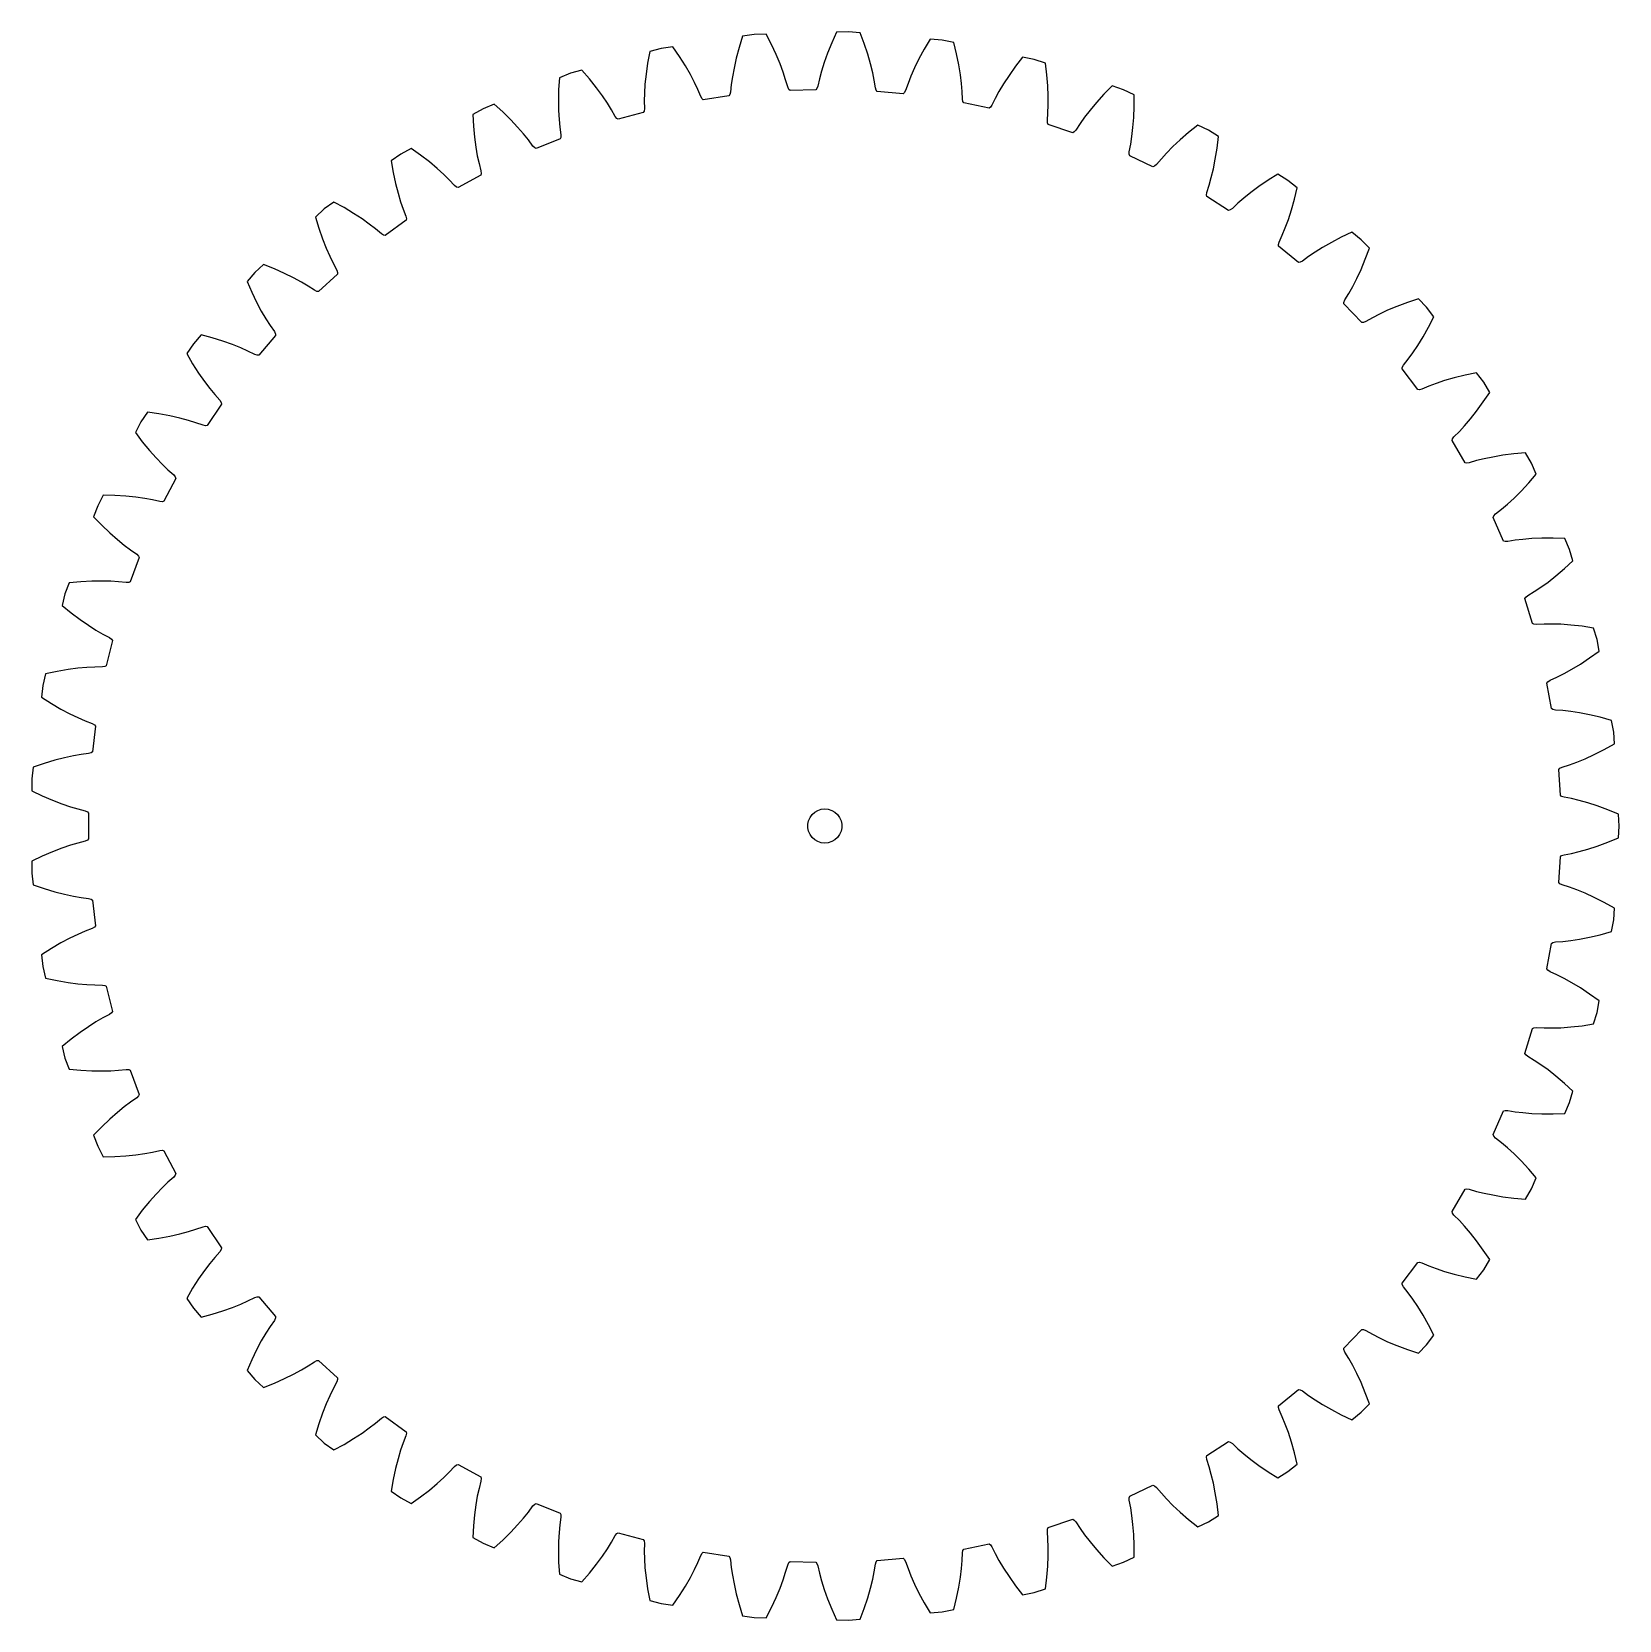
# Model space of a CAD drawing. Header units: metres. Extents: x -70 to 70, y -70 to 70.
import ezdxf

# ---------------------------------------------------------------- set-up
doc = ezdxf.new("R2010")
doc.units = ezdxf.units.M

msp = doc.modelspace()

# ---------------------------------------------------------------- linework, layer by layer
for p, q in [((2.08, 70), (1.03, 69.97)), ((3.12, 69.9), (2.08, 70)), ((-13.39, 68.68), (-14.42, 68.53)), ((-12.81, 67.83), (-13.39, 68.68)), ((-7.55, 68.62), (-7.81, 67.67)), ((-7.25, 69.6), (-7.55, 68.62)), ((-6.22, 69.75), (-7.25, 69.6)), ((-5.17, 69.78), (-6.22, 69.75)), ((-4.7, 68.87), (-5.17, 69.78)), ((-4.28, 67.98), (-4.7, 68.87)), ((0.61, 69.03), (0.25, 68.11)), ((1.03, 69.97), (0.61, 69.03)), ((3.48, 68.95), (3.12, 69.9)), ((3.79, 68.01), (3.48, 68.95)), ((9.3, 69.35), (8.77, 68.47)), ((10.34, 69.26), (9.3, 69.35)), ((11.36, 69.05), (10.34, 69.26)), ((11.61, 68.05), (11.36, 69.05)), ((-15.62, 67.24), (-15.76, 66.27)), ((-15.43, 68.25), (-15.62, 67.24)), ((-14.42, 68.53), (-15.43, 68.25)), ((-12.29, 67), (-12.81, 67.83)), ((-7.81, 67.67), (-8, 66.8)), ((-3.94, 67.16), (-4.28, 67.98)), ((-0.05, 67.28), (-0.28, 66.53)), ((0.25, 68.11), (-0.05, 67.28)), ((4.03, 67.16), (3.79, 68.01)), ((8.3, 67.61), (7.91, 66.81)), ((8.77, 68.47), (8.3, 67.61)), ((11.8, 67.08), (11.61, 68.05)), ((17.44, 67.77), (16.81, 66.96)), ((18.46, 67.55), (17.44, 67.77)), ((19.45, 67.22), (18.46, 67.55)), ((19.57, 66.2), (19.45, 67.22)), ((-23.4, 65.95), (-23.46, 64.92)), ((-22.43, 66.34), (-23.4, 65.95)), ((-21.42, 66.62), (-22.43, 66.34)), ((-20.75, 65.84), (-21.42, 66.62)), ((-20.13, 65.07), (-20.75, 65.84)), ((-15.76, 66.27), (-15.85, 65.38)), ((-11.85, 66.22), (-12.29, 67)), ((-11.49, 65.53), (-11.85, 66.22)), ((-8.15, 66.03), (-8.24, 65.34)), ((-8, 66.8), (-8.15, 66.03)), ((-3.66, 66.43), (-3.94, 67.16)), ((-3.45, 65.77), (-3.66, 66.43)), ((-0.46, 65.86), (-0.6, 65.2)), ((-0.28, 66.53), (-0.46, 65.86)), ((4.22, 66.39), (4.03, 67.16)), ((4.36, 65.72), (4.22, 66.39)), ((7.59, 66.09), (7.34, 65.45)), ((7.91, 66.81), (7.59, 66.09)), ((11.95, 66.21), (11.8, 67.08)), ((12.04, 65.43), (11.95, 66.21)), ((16.24, 66.15), (15.76, 65.41)), ((16.81, 66.96), (16.24, 66.15)), ((19.66, 65.22), (19.57, 66.2)), ((-23.46, 64.92), (-23.48, 63.94)), ((-19.6, 64.36), (-20.13, 65.07)), ((-15.9, 64.6), (-15.91, 63.91)), ((-15.85, 65.38), (-15.9, 64.6)), ((-11.2, 64.9), (-11.49, 65.53)), ((-10.94, 64.28), (-11.2, 64.9)), ((-8.37, 64.46), (-8.45, 64.34)), ((-8.31, 64.68), (-8.37, 64.46)), ((-8.24, 65.34), (-8.31, 64.68)), ((-3.26, 65.13), (-3.45, 65.77)), ((-3.16, 64.92), (-3.26, 65.13)), ((-3.06, 64.82), (-3.16, 64.92)), ((-0.78, 64.89), (-3.06, 64.82)), ((-0.69, 64.99), (-0.78, 64.89)), ((-0.6, 65.2), (-0.69, 64.99)), ((4.47, 65.05), (4.36, 65.72)), ((4.54, 64.84), (4.47, 65.05)), ((4.63, 64.73), (4.54, 64.84)), ((6.9, 64.53), (4.63, 64.73)), ((7, 64.62), (6.9, 64.53)), ((7.11, 64.82), (7, 64.62)), ((7.34, 65.45), (7.11, 64.82)), ((12.1, 64.74), (12.04, 65.43)), ((12.13, 64.07), (12.1, 64.74)), ((15.35, 64.73), (15.03, 64.13)), ((15.76, 65.41), (15.35, 64.73)), ((19.69, 64.33), (19.66, 65.22)), ((24.61, 64.5), (23.95, 63.76)), ((25.33, 65.23), (24.61, 64.5)), ((26.32, 64.89), (25.33, 65.23)), ((27.26, 64.44), (26.32, 64.89)), ((27.27, 63.42), (27.26, 64.44)), ((-30.12, 63.22), (-31.03, 62.72)), ((-29.15, 63.61), (-30.12, 63.22)), ((-28.39, 62.93), (-29.15, 63.61)), ((-23.48, 63.94), (-23.47, 63.05)), ((-23.47, 63.05), (-23.43, 62.26)), ((-19.16, 63.71), (-19.6, 64.36)), ((-18.8, 63.12), (-19.16, 63.71)), ((-18.47, 62.54), (-18.8, 63.12)), ((-15.93, 63.01), (-16, 62.89)), ((-15.9, 63.24), (-15.93, 63.01)), ((-15.91, 63.91), (-15.9, 63.24)), ((-10.82, 64.09), (-10.94, 64.28)), ((-10.71, 64.01), (-10.82, 64.09)), ((-8.45, 64.34), (-10.71, 64.01)), ((12.17, 63.85), (12.13, 64.07)), ((12.25, 63.73), (12.17, 63.85)), ((14.48, 63.26), (12.25, 63.73)), ((14.6, 63.34), (14.48, 63.26)), ((14.73, 63.52), (14.6, 63.34)), ((15.03, 64.13), (14.73, 63.52)), ((19.67, 62.86), (19.7, 63.54)), ((19.7, 63.54), (19.69, 64.33)), ((23.38, 63.08), (22.9, 62.46)), ((23.95, 63.76), (23.38, 63.08)), ((27.23, 62.43), (27.27, 63.42)), ((-31.03, 62.72), (-30.98, 61.69)), ((-30.98, 61.69), (-30.88, 60.71)), ((-27.69, 62.23), (-28.39, 62.93)), ((-27.08, 61.59), (-27.69, 62.23)), ((-23.43, 62.26), (-23.36, 61.58)), ((-18.32, 62.36), (-18.47, 62.54)), ((-18.2, 62.29), (-18.32, 62.36)), ((-16, 62.89), (-18.2, 62.29)), ((19.62, 62.19), (19.67, 62.86)), ((19.64, 61.96), (19.62, 62.19)), ((19.7, 61.83), (19.64, 61.96)), ((21.86, 61.1), (19.7, 61.83)), ((22.51, 61.9), (22.14, 61.33)), ((22.9, 62.46), (22.51, 61.9)), ((27.16, 61.55), (27.23, 62.43)), ((32.87, 61.78), (32.07, 61.13)), ((33.81, 61.33), (32.87, 61.78)), ((-30.88, 60.71), (-30.76, 59.83)), ((-26.56, 60.99), (-27.08, 61.59)), ((-26.13, 60.46), (-26.56, 60.99)), ((-25.73, 59.91), (-26.13, 60.46)), ((-23.33, 60.56), (-25.44, 59.7)), ((-23.36, 61.58), (-23.27, 60.91)), ((-23.28, 60.69), (-23.33, 60.56)), ((-23.27, 60.91), (-23.28, 60.69)), ((21.99, 61.17), (21.86, 61.1)), ((22.14, 61.33), (21.99, 61.17)), ((26.97, 60.09), (27.07, 60.77)), ((27.07, 60.77), (27.16, 61.55)), ((31.32, 60.48), (30.68, 59.88)), ((32.07, 61.13), (31.32, 60.48)), ((34.69, 60.77), (33.81, 61.33)), ((34.58, 59.75), (34.69, 60.77)), ((-37.38, 59.22), (-38.23, 58.61)), ((-36.47, 59.72), (-37.38, 59.22)), ((-35.63, 59.13), (-36.47, 59.72)), ((-34.85, 58.52), (-35.63, 59.13)), ((-30.76, 59.83), (-30.63, 59.06)), ((-30.63, 59.06), (-30.48, 58.39)), ((-25.57, 59.76), (-25.73, 59.91)), ((-25.44, 59.7), (-25.57, 59.76)), ((26.83, 59.2), (26.84, 59.43)), ((26.88, 59.07), (26.83, 59.2)), ((26.84, 59.43), (26.97, 60.09)), ((28.93, 58.09), (26.88, 59.07)), ((29.67, 58.8), (29.24, 58.29)), ((30.13, 59.31), (29.67, 58.8)), ((30.68, 59.88), (30.13, 59.31)), ((34.42, 58.78), (34.58, 59.75)), ((-38.23, 58.61), (-38.05, 57.6)), ((-38.05, 57.6), (-37.85, 56.63)), ((-34.17, 57.95), (-34.85, 58.52)), ((-33.59, 57.42), (-34.17, 57.95)), ((-33.1, 56.94), (-33.59, 57.42)), ((-30.48, 58.39), (-30.31, 57.73)), ((-30.29, 57.51), (-30.33, 57.37)), ((-30.31, 57.73), (-30.29, 57.51)), ((29.07, 58.14), (28.93, 58.09)), ((29.24, 58.29), (29.07, 58.14)), ((34.07, 57.14), (34.25, 57.91)), ((34.25, 57.91), (34.42, 58.78)), ((39.94, 57.46), (39.07, 56.91)), ((40.82, 56.9), (39.94, 57.46)), ((-37.85, 56.63), (-37.62, 55.77)), ((-32.64, 56.45), (-33.1, 56.94)), ((-32.46, 56.31), (-32.64, 56.45)), ((-32.32, 56.27), (-32.46, 56.31)), ((-30.33, 57.37), (-32.32, 56.27)), ((33.68, 55.84), (33.89, 56.48)), ((33.89, 56.48), (34.07, 57.14)), ((38.26, 56.36), (37.55, 55.83)), ((39.07, 56.91), (38.26, 56.36)), ((41.64, 56.24), (40.82, 56.9)), ((41.4, 55.24), (41.64, 56.24)), ((-43.27, 54.99), (-44.12, 54.38)), ((-42.38, 54.5), (-43.27, 54.99)), ((-37.62, 55.77), (-37.4, 55.02)), ((-37.4, 55.02), (-37.17, 54.37)), ((33.64, 55.61), (33.68, 55.84)), ((33.67, 55.47), (33.64, 55.61)), ((35.6, 54.26), (33.67, 55.47)), ((36.41, 54.88), (35.93, 54.42)), ((36.93, 55.33), (36.41, 54.88)), ((37.55, 55.83), (36.93, 55.33)), ((41.13, 54.29), (41.4, 55.24)), ((-44.12, 54.38), (-44.9, 53.67)), ((-44.9, 53.67), (-44.6, 52.69)), ((-41.53, 53.99), (-42.38, 54.5)), ((-40.79, 53.5), (-41.53, 53.99)), ((-40.15, 53.05), (-40.79, 53.5)), ((-36.9, 53.38), (-38.75, 52.05)), ((-37.17, 54.37), (-36.93, 53.74)), ((-36.93, 53.74), (-36.88, 53.52)), ((-36.88, 53.52), (-36.9, 53.38)), ((35.74, 54.29), (35.6, 54.26)), ((35.93, 54.42), (35.74, 54.29)), ((40.59, 52.71), (40.86, 53.45)), ((40.86, 53.45), (41.13, 54.29)), ((-44.6, 52.69), (-44.28, 51.76)), ((-39.6, 52.63), (-40.15, 53.05)), ((-39.09, 52.19), (-39.6, 52.63)), ((-38.89, 52.08), (-39.09, 52.19)), ((-38.75, 52.05), (-38.89, 52.08)), ((40.05, 51.46), (40.33, 52.07)), ((40.33, 52.07), (40.59, 52.71)), ((45.53, 51.89), (44.65, 51.43)), ((46.46, 52.33), (45.53, 51.89)), ((47.27, 51.67), (46.46, 52.33)), ((-44.28, 51.76), (-43.96, 50.93)), ((-43.96, 50.93), (-43.64, 50.21)), ((39.98, 51.24), (40.05, 51.46)), ((40, 51.1), (39.98, 51.24)), ((41.77, 49.67), (40, 51.1)), ((43.22, 50.58), (42.65, 50.19)), ((43.88, 50.99), (43.22, 50.58)), ((44.65, 51.43), (43.88, 50.99)), ((48, 50.92), (47.27, 51.67)), ((47.64, 49.96), (48, 50.92)), ((-49.47, 49.48), (-50.25, 48.78)), ((-48.52, 49.1), (-49.47, 49.48)), ((-47.62, 48.7), (-48.52, 49.1)), ((-43.64, 50.21), (-43.34, 49.59)), ((-43.34, 49.59), (-43.02, 49)), ((-43.02, 49), (-42.95, 48.78)), ((41.91, 49.68), (41.77, 49.67)), ((42.11, 49.79), (41.91, 49.68)), ((42.65, 50.19), (42.11, 49.79)), ((46.9, 48.24), (47.27, 49.05)), ((47.27, 49.05), (47.64, 49.96)), ((-50.25, 48.78), (-50.93, 47.99)), ((-50.93, 47.99), (-50.52, 47.05)), ((-46.83, 48.3), (-47.62, 48.7)), ((-46.14, 47.93), (-46.83, 48.3)), ((-45.55, 47.57), (-46.14, 47.93)), ((-42.96, 48.64), (-44.64, 47.11)), ((-42.95, 48.78), (-42.96, 48.64)), ((46.54, 47.54), (46.9, 48.24)), ((-50.52, 47.05), (-50.09, 46.16)), ((-44.99, 47.21), (-45.55, 47.57)), ((-44.78, 47.11), (-44.99, 47.21)), ((-44.64, 47.11), (-44.78, 47.11)), ((45.76, 46.15), (45.85, 46.36)), ((45.85, 46.36), (46.2, 46.94)), ((46.2, 46.94), (46.54, 47.54)), ((52.32, 46.47), (51.35, 46.14)), ((53.05, 45.72), (52.32, 46.47)), ((-50.09, 46.16), (-49.67, 45.38)), ((-49.67, 45.38), (-49.27, 44.7)), ((45.76, 46.01), (45.76, 46.15)), ((47.35, 44.38), (45.76, 46.01)), ((48.9, 45.11), (48.29, 44.79)), ((49.61, 45.45), (48.9, 45.11)), ((50.42, 45.79), (49.61, 45.45)), ((51.35, 46.14), (50.42, 45.79)), ((53.68, 44.88), (53.05, 45.72)), ((53.22, 43.97), (53.68, 44.88)), ((-49.27, 44.7), (-48.9, 44.12)), ((-48.9, 44.12), (-48.52, 43.57)), ((-48.52, 43.57), (-48.42, 43.36)), ((47.49, 44.38), (47.35, 44.38)), ((47.7, 44.46), (47.49, 44.38)), ((48.29, 44.79), (47.7, 44.46)), ((52.74, 43.11), (53.22, 43.97)), ((-55.66, 42.49), (-56.25, 41.63)), ((-54.98, 43.29), (-55.66, 42.49)), ((-53.99, 43.02), (-54.98, 43.29)), ((-53.05, 42.72), (-53.99, 43.02)), ((-52.21, 42.43), (-53.05, 42.72)), ((-51.48, 42.13), (-52.21, 42.43)), ((-50.86, 41.85), (-51.48, 42.13)), ((-48.41, 43.22), (-49.89, 41.5)), ((-48.42, 43.36), (-48.41, 43.22)), ((51.83, 41.7), (52.27, 42.35)), ((52.27, 42.35), (52.74, 43.11)), ((-56.25, 41.63), (-55.73, 40.74)), ((-55.73, 40.74), (-55.2, 39.91)), ((-50.25, 41.55), (-50.86, 41.85)), ((-50.04, 41.49), (-50.25, 41.55)), ((-49.89, 41.5), (-50.04, 41.49)), ((50.9, 40.42), (51.01, 40.62)), ((51.01, 40.62), (51.43, 41.14)), ((51.43, 41.14), (51.83, 41.7)), ((-55.2, 39.91), (-54.69, 39.18)), ((50.88, 40.28), (50.9, 40.42)), ((52.27, 38.47), (50.88, 40.28)), ((54.63, 39.26), (53.89, 39.01)), ((55.49, 39.51), (54.63, 39.26)), ((56.44, 39.74), (55.49, 39.51)), ((57.45, 39.95), (56.44, 39.74)), ((58.08, 39.12), (57.45, 39.95)), ((-54.69, 39.18), (-54.21, 38.56)), ((-54.21, 38.56), (-53.78, 38.02)), ((-53.78, 38.02), (-53.33, 37.52)), ((52.41, 38.45), (52.27, 38.47)), ((52.63, 38.5), (52.41, 38.45)), ((53.25, 38.77), (52.63, 38.5)), ((53.89, 39.01), (53.25, 38.77)), ((58.04, 37.37), (58.61, 38.22)), ((58.61, 38.22), (58.08, 39.12)), ((-59.71, 36.48), (-60.3, 35.61)), ((-58.7, 36.33), (-59.71, 36.48)), ((-53.18, 37.19), (-54.45, 35.3)), ((-53.33, 37.52), (-53.21, 37.33)), ((-53.21, 37.33), (-53.18, 37.19)), ((56.91, 35.87), (57.46, 36.57)), ((57.46, 36.57), (58.04, 37.37)), ((-60.3, 35.61), (-60.77, 34.68)), ((-57.73, 36.15), (-58.7, 36.33)), ((-56.86, 35.95), (-57.73, 36.15)), ((-56.1, 35.75), (-56.86, 35.95)), ((-55.45, 35.54), (-56.1, 35.75)), ((-54.81, 35.32), (-55.45, 35.54)), ((-54.59, 35.28), (-54.81, 35.32)), ((-54.45, 35.3), (-54.59, 35.28)), ((55.94, 34.77), (56.4, 35.28)), ((56.4, 35.28), (56.91, 35.87)), ((-60.77, 34.68), (-60.16, 33.87)), ((-60.16, 33.87), (-59.53, 33.1)), ((55.29, 33.98), (55.32, 34.11)), ((56.45, 32.02), (55.29, 33.98)), ((55.32, 34.11), (55.46, 34.3)), ((55.46, 34.3), (55.94, 34.77)), ((-59.53, 33.1), (-58.94, 32.44)), ((-58.94, 32.44), (-58.39, 31.87)), ((58.12, 32.36), (57.46, 32.2)), ((58.89, 32.52), (58.12, 32.36)), ((59.77, 32.67), (58.89, 32.52)), ((60.75, 32.79), (59.77, 32.67)), ((61.77, 32.88), (60.75, 32.79)), ((62.3, 31.98), (61.77, 32.88)), ((-58.39, 31.87), (-57.9, 31.4)), ((-57.9, 31.4), (-57.39, 30.95)), ((-57.39, 30.95), (-57.25, 30.78)), ((56.58, 31.98), (56.45, 32.02)), ((56.81, 32.01), (56.58, 31.98)), ((57.46, 32.2), (56.81, 32.01)), ((62.06, 30.24), (62.72, 31.02)), ((62.72, 31.02), (62.3, 31.98)), ((-57.21, 30.64), (-58.25, 28.62)), ((-57.25, 30.78), (-57.21, 30.64)), ((60.76, 28.89), (61.39, 29.52)), ((61.39, 29.52), (62.06, 30.24)), ((-64.09, 28.23), (-64.45, 27.25)), ((-63.61, 29.16), (-64.09, 28.23)), ((-62.58, 29.13), (-63.61, 29.16)), ((-61.6, 29.07), (-62.58, 29.13)), ((-60.72, 28.98), (-61.6, 29.07)), ((-59.94, 28.86), (-60.72, 28.98)), ((-59.26, 28.74), (-59.94, 28.86)), ((-58.61, 28.59), (-59.26, 28.74)), ((-58.38, 28.57), (-58.61, 28.59)), ((-58.25, 28.62), (-58.38, 28.57)), ((59.66, 27.91), (60.18, 28.36)), ((60.18, 28.36), (60.76, 28.89)), ((-64.45, 27.25), (-63.74, 26.51)), ((58.92, 27.2), (58.97, 27.33)), ((59.84, 25.11), (58.92, 27.2)), ((58.97, 27.33), (59.13, 27.5)), ((59.13, 27.5), (59.66, 27.91)), ((-63.74, 26.51), (-63.03, 25.83)), ((-63.03, 25.83), (-62.36, 25.24)), ((-62.36, 25.24), (-61.75, 24.74)), ((61.54, 25.26), (60.86, 25.18)), ((62.33, 25.33), (61.54, 25.26)), ((63.21, 25.37), (62.33, 25.33)), ((64.2, 25.37), (63.21, 25.37)), ((65.22, 25.34), (64.2, 25.37)), ((65.65, 24.38), (65.22, 25.34)), ((-61.75, 24.74), (-61.2, 24.33)), ((-61.2, 24.33), (-60.65, 23.95)), ((-60.65, 23.95), (-60.49, 23.79)), ((59.97, 25.06), (59.84, 25.11)), ((60.2, 25.06), (59.97, 25.06)), ((60.86, 25.18), (60.2, 25.06)), ((65.95, 23.38), (65.65, 24.38)), ((-60.43, 23.66), (-61.22, 21.53)), ((-60.49, 23.79), (-60.43, 23.66)), ((64.45, 22.05), (65.2, 22.69)), ((65.2, 22.69), (65.95, 23.38)), ((-66.61, 21.43), (-66.98, 20.45)), ((-65.59, 21.53), (-66.61, 21.43)), ((-64.61, 21.58), (-65.59, 21.53)), ((-63.72, 21.59), (-64.61, 21.58)), ((-62.93, 21.57), (-63.72, 21.59)), ((-62.25, 21.53), (-62.93, 21.57)), ((-61.58, 21.45), (-62.25, 21.53)), ((-61.35, 21.47), (-61.58, 21.45)), ((-61.22, 21.53), (-61.35, 21.47)), ((62.54, 20.66), (63.11, 21.04)), ((63.11, 21.04), (63.75, 21.5)), ((63.75, 21.5), (64.45, 22.05)), ((-66.98, 20.45), (-67.22, 19.44)), ((61.72, 20.04), (61.79, 20.16)), ((62.39, 17.86), (61.72, 20.04)), ((61.79, 20.16), (61.96, 20.31)), ((61.96, 20.31), (62.54, 20.66)), ((-67.22, 19.44), (-66.43, 18.79)), ((-66.43, 18.79), (-65.64, 18.19)), ((-65.64, 18.19), (-64.91, 17.69)), ((-64.91, 17.69), (-64.25, 17.27)), ((-64.25, 17.27), (-63.65, 16.92)), ((-63.65, 16.92), (-63.06, 16.6)), ((62.51, 17.79), (62.39, 17.86)), ((62.74, 17.77), (62.51, 17.79)), ((63.41, 17.8), (62.74, 17.77)), ((64.1, 17.8), (63.41, 17.8)), ((64.89, 17.78), (64.1, 17.8)), ((65.77, 17.71), (64.89, 17.78)), ((66.75, 17.6), (65.77, 17.71)), ((67.76, 17.45), (66.75, 17.6)), ((68.07, 16.45), (67.76, 17.45)), ((-62.8, 16.35), (-63.34, 14.13)), ((-63.06, 16.6), (-62.88, 16.47)), ((-62.88, 16.47), (-62.8, 16.35)), ((67.42, 14.82), (68.25, 15.42)), ((68.25, 15.42), (68.07, 16.45)), ((-64.35, 14.01), (-65.04, 13.98)), ((-63.68, 14.02), (-64.35, 14.01)), ((-63.46, 14.06), (-63.68, 14.02)), ((-63.34, 14.13), (-63.46, 14.06)), ((65.84, 13.81), (66.6, 14.27)), ((66.6, 14.27), (67.42, 14.82)), ((-68.68, 13.4), (-68.92, 12.39)), ((-67.68, 13.62), (-68.68, 13.4)), ((-66.7, 13.79), (-67.68, 13.62)), ((-65.83, 13.9), (-66.7, 13.79)), ((-65.04, 13.98), (-65.83, 13.9)), ((63.66, 12.6), (63.74, 12.71)), ((63.74, 12.71), (63.93, 12.84)), ((63.93, 12.84), (64.54, 13.12)), ((64.54, 13.12), (65.16, 13.43)), ((65.16, 13.43), (65.84, 13.81)), ((-68.92, 12.39), (-69.05, 11.35)), ((-69.05, 11.35), (-68.18, 10.8)), ((64.06, 10.36), (63.66, 12.6)), ((-68.18, 10.8), (-67.33, 10.3)), ((-67.33, 10.3), (-66.55, 9.89)), ((-66.55, 9.89), (-65.84, 9.55)), ((64.18, 10.28), (64.06, 10.36)), ((64.4, 10.22), (64.18, 10.28)), ((65.07, 10.18), (64.4, 10.22)), ((65.76, 10.1), (65.07, 10.18)), ((66.53, 9.98), (65.76, 10.1)), ((67.4, 9.81), (66.53, 9.98)), ((68.36, 9.59), (67.4, 9.81)), ((-65.84, 9.55), (-65.21, 9.27)), ((-65.21, 9.27), (-64.58, 9.03)), ((-64.58, 9.03), (-64.38, 8.92)), ((-64.3, 8.8), (-64.56, 6.54)), ((-64.38, 8.92), (-64.3, 8.8)), ((69.35, 9.31), (68.36, 9.59)), ((69.54, 8.28), (69.35, 9.31)), ((68.7, 6.74), (69.6, 7.24)), ((69.6, 7.24), (69.54, 8.28)), ((-67.87, 5.8), (-68.81, 5.52)), ((-67.01, 6.02), (-67.87, 5.8)), ((-66.24, 6.19), (-67.01, 6.02)), ((-65.56, 6.3), (-66.24, 6.19)), ((-64.89, 6.39), (-65.56, 6.3)), ((-64.68, 6.46), (-64.89, 6.39)), ((-64.56, 6.54), (-64.68, 6.46)), ((65.64, 5.39), (66.29, 5.63)), ((66.29, 5.63), (67.02, 5.93)), ((67.02, 5.93), (67.82, 6.3)), ((67.82, 6.3), (68.7, 6.74)), ((-69.78, 5.19), (-69.91, 4.15)), ((-68.81, 5.52), (-69.78, 5.19)), ((64.7, 4.98), (64.8, 5.09)), ((64.84, 2.71), (64.7, 4.98)), ((64.8, 5.09), (65, 5.19)), ((65, 5.19), (65.64, 5.39)), ((-69.91, 4.15), (-69.91, 3.1)), ((-69.91, 3.1), (-68.98, 2.66)), ((-68.98, 2.66), (-68.08, 2.27)), ((-68.08, 2.27), (-67.25, 1.95)), ((-67.25, 1.95), (-66.5, 1.69)), ((-66.5, 1.69), (-65.85, 1.5)), ((-65.85, 1.5), (-65.19, 1.33)), ((-0.61, 1.37), (-0.31, 1.47)), ((-0.31, 1.47), (0, 1.5)), ((0, 1.5), (0.31, 1.47)), ((0.31, 1.47), (0.61, 1.37)), ((64.94, 2.61), (64.84, 2.71)), ((65.16, 2.54), (64.94, 2.61)), ((65.82, 2.41), (65.16, 2.54)), ((66.49, 2.25), (65.82, 2.41)), ((67.25, 2.04), (66.49, 2.25)), ((68.09, 1.77), (67.25, 2.04)), ((69.02, 1.43), (68.09, 1.77)), ((69.97, 1.04), (69.02, 1.43)), ((-65.19, 1.33), (-64.98, 1.24)), ((-64.98, 1.24), (-64.89, 1.14)), ((-64.89, 1.14), (-64.89, -1.14)), ((-1.49, 0.16), (-1.43, 0.46)), ((-1.49, -0.16), (-1.49, 0.16)), ((-1.43, 0.46), (-1.3, 0.75)), ((-1.3, 0.75), (-1.11, 1)), ((-1.11, 1), (-0.88, 1.21)), ((-0.88, 1.21), (-0.61, 1.37)), ((0.61, 1.37), (0.88, 1.21)), ((0.88, 1.21), (1.11, 1)), ((1.11, 1), (1.3, 0.75)), ((1.3, 0.75), (1.43, 0.46)), ((1.43, 0.46), (1.49, 0.16)), ((1.49, 0.16), (1.49, -0.16)), ((70.03, 0), (69.97, 1.04)), ((69.97, -1.04), (70.03, 0)), ((-65.19, -1.33), (-65.85, -1.5)), ((-64.98, -1.24), (-65.19, -1.33)), ((-64.89, -1.14), (-64.98, -1.24)), ((-1.43, -0.46), (-1.49, -0.16)), ((-1.3, -0.75), (-1.43, -0.46)), ((-1.11, -1), (-1.3, -0.75)), ((-0.88, -1.21), (-1.11, -1)), ((-0.61, -1.37), (-0.88, -1.21)), ((-0.31, -1.47), (-0.61, -1.37)), ((0.61, -1.37), (0.31, -1.47)), ((0.88, -1.21), (0.61, -1.37)), ((1.11, -1), (0.88, -1.21)), ((1.3, -0.75), (1.11, -1)), ((1.43, -0.46), (1.3, -0.75)), ((1.49, -0.16), (1.43, -0.46)), ((69.02, -1.43), (69.97, -1.04)), ((-68.98, -2.66), (-69.91, -3.1)), ((-68.08, -2.27), (-68.98, -2.66)), ((-67.25, -1.95), (-68.08, -2.27)), ((-66.5, -1.69), (-67.25, -1.95)), ((-65.85, -1.5), (-66.5, -1.69)), ((0, -1.5), (-0.31, -1.47)), ((0.31, -1.47), (0, -1.5)), ((64.7, -4.98), (64.84, -2.71)), ((64.84, -2.71), (64.94, -2.61)), ((64.94, -2.61), (65.16, -2.54)), ((65.16, -2.54), (65.82, -2.41)), ((65.82, -2.41), (66.49, -2.25)), ((66.49, -2.25), (67.25, -2.04)), ((67.25, -2.04), (68.09, -1.77)), ((68.09, -1.77), (69.02, -1.43)), ((-69.91, -3.1), (-69.91, -4.15)), ((-69.91, -4.15), (-69.78, -5.19)), ((-69.78, -5.19), (-68.81, -5.52)), ((-68.81, -5.52), (-67.87, -5.8)), ((64.8, -5.09), (64.7, -4.98)), ((65, -5.19), (64.8, -5.09)), ((65.64, -5.39), (65, -5.19)), ((66.29, -5.63), (65.64, -5.39)), ((-67.87, -5.8), (-67.01, -6.02)), ((-67.01, -6.02), (-66.24, -6.19)), ((-66.24, -6.19), (-65.56, -6.3)), ((-65.56, -6.3), (-64.89, -6.39)), ((-64.89, -6.39), (-64.68, -6.46)), ((-64.68, -6.46), (-64.56, -6.54)), ((-64.56, -6.54), (-64.3, -8.8)), ((67.02, -5.93), (66.29, -5.63)), ((67.82, -6.3), (67.02, -5.93)), ((68.7, -6.74), (67.82, -6.3)), ((69.6, -7.24), (68.7, -6.74)), ((69.35, -9.31), (69.54, -8.28)), ((69.54, -8.28), (69.6, -7.24)), ((-65.84, -9.55), (-66.55, -9.89)), ((-65.21, -9.27), (-65.84, -9.55)), ((-64.58, -9.03), (-65.21, -9.27)), ((-64.38, -8.92), (-64.58, -9.03)), ((-64.3, -8.8), (-64.38, -8.92)), ((67.4, -9.81), (68.36, -9.59)), ((68.36, -9.59), (69.35, -9.31)), ((-68.18, -10.8), (-69.05, -11.35)), ((-67.33, -10.3), (-68.18, -10.8)), ((-66.55, -9.89), (-67.33, -10.3)), ((63.66, -12.6), (64.06, -10.36)), ((64.06, -10.36), (64.18, -10.28)), ((64.18, -10.28), (64.4, -10.22)), ((64.4, -10.22), (65.07, -10.18)), ((65.07, -10.18), (65.76, -10.1)), ((65.76, -10.1), (66.53, -9.98)), ((66.53, -9.98), (67.4, -9.81)), ((-69.05, -11.35), (-68.92, -12.39)), ((-68.92, -12.39), (-68.68, -13.4)), ((63.74, -12.71), (63.66, -12.6)), ((-68.68, -13.4), (-67.68, -13.62)), ((-67.68, -13.62), (-66.7, -13.79)), ((-66.7, -13.79), (-65.83, -13.9)), ((-65.83, -13.9), (-65.04, -13.98)), ((-65.04, -13.98), (-64.35, -14.01)), ((63.93, -12.84), (63.74, -12.71)), ((64.54, -13.12), (63.93, -12.84)), ((65.16, -13.43), (64.54, -13.12)), ((65.84, -13.81), (65.16, -13.43)), ((66.6, -14.27), (65.84, -13.81)), ((-64.35, -14.01), (-63.68, -14.02)), ((-63.68, -14.02), (-63.46, -14.06)), ((-63.46, -14.06), (-63.34, -14.13)), ((-63.34, -14.13), (-62.8, -16.35)), ((67.42, -14.82), (66.6, -14.27)), ((68.25, -15.42), (67.42, -14.82)), ((-63.06, -16.6), (-63.65, -16.92)), ((-62.88, -16.47), (-63.06, -16.6)), ((-62.8, -16.35), (-62.88, -16.47)), ((67.76, -17.45), (68.07, -16.45)), ((68.07, -16.45), (68.25, -15.42)), ((-65.64, -18.19), (-66.43, -18.79)), ((-64.91, -17.69), (-65.64, -18.19)), ((-64.25, -17.27), (-64.91, -17.69)), ((-63.65, -16.92), (-64.25, -17.27)), ((61.72, -20.04), (62.39, -17.86)), ((62.39, -17.86), (62.51, -17.79)), ((62.51, -17.79), (62.74, -17.77)), ((62.74, -17.77), (63.41, -17.8)), ((63.41, -17.8), (64.1, -17.8)), ((64.1, -17.8), (64.89, -17.78)), ((64.89, -17.78), (65.77, -17.71)), ((65.77, -17.71), (66.75, -17.6)), ((66.75, -17.6), (67.76, -17.45)), ((-66.43, -18.79), (-67.22, -19.44)), ((-67.22, -19.44), (-66.98, -20.45)), ((-66.98, -20.45), (-66.61, -21.43)), ((61.79, -20.16), (61.72, -20.04)), ((61.96, -20.31), (61.79, -20.16)), ((62.54, -20.66), (61.96, -20.31)), ((63.11, -21.04), (62.54, -20.66)), ((-66.61, -21.43), (-65.59, -21.53)), ((-65.59, -21.53), (-64.61, -21.58)), ((-64.61, -21.58), (-63.72, -21.59)), ((-63.72, -21.59), (-62.93, -21.57)), ((-62.93, -21.57), (-62.25, -21.53)), ((-62.25, -21.53), (-61.58, -21.45)), ((-61.58, -21.45), (-61.35, -21.47)), ((-61.35, -21.47), (-61.22, -21.53)), ((-61.22, -21.53), (-60.43, -23.66)), ((63.75, -21.5), (63.11, -21.04)), ((64.45, -22.05), (63.75, -21.5)), ((65.2, -22.69), (64.45, -22.05)), ((-60.49, -23.79), (-60.65, -23.95)), ((-60.43, -23.66), (-60.49, -23.79)), ((65.95, -23.38), (65.2, -22.69)), ((65.65, -24.38), (65.95, -23.38)), ((-61.75, -24.74), (-62.36, -25.24)), ((-61.2, -24.33), (-61.75, -24.74)), ((-60.65, -23.95), (-61.2, -24.33)), ((58.92, -27.2), (59.84, -25.11)), ((59.84, -25.11), (59.97, -25.06)), ((59.97, -25.06), (60.2, -25.06)), ((60.2, -25.06), (60.86, -25.18)), ((60.86, -25.18), (61.54, -25.26)), ((65.22, -25.34), (65.65, -24.38)), ((-63.74, -26.51), (-64.45, -27.25)), ((-63.03, -25.83), (-63.74, -26.51)), ((-62.36, -25.24), (-63.03, -25.83)), ((61.54, -25.26), (62.33, -25.33)), ((62.33, -25.33), (63.21, -25.37)), ((63.21, -25.37), (64.2, -25.37)), ((64.2, -25.37), (65.22, -25.34)), ((-64.45, -27.25), (-64.09, -28.23)), ((58.97, -27.33), (58.92, -27.2)), ((59.13, -27.5), (58.97, -27.33)), ((59.66, -27.91), (59.13, -27.5)), ((60.18, -28.36), (59.66, -27.91)), ((-64.09, -28.23), (-63.61, -29.16)), ((-63.61, -29.16), (-62.58, -29.13)), ((-62.58, -29.13), (-61.6, -29.07)), ((-61.6, -29.07), (-60.72, -28.98)), ((-60.72, -28.98), (-59.94, -28.86)), ((-59.94, -28.86), (-59.26, -28.74)), ((-59.26, -28.74), (-58.61, -28.59)), ((-58.61, -28.59), (-58.38, -28.57)), ((-58.38, -28.57), (-58.25, -28.62)), ((-58.25, -28.62), (-57.21, -30.64)), ((60.76, -28.89), (60.18, -28.36)), ((61.39, -29.52), (60.76, -28.89)), ((-57.25, -30.78), (-57.39, -30.95)), ((-57.21, -30.64), (-57.25, -30.78)), ((62.06, -30.24), (61.39, -29.52)), ((62.72, -31.02), (62.06, -30.24)), ((-58.39, -31.87), (-58.94, -32.44)), ((-57.9, -31.4), (-58.39, -31.87)), ((-57.39, -30.95), (-57.9, -31.4)), ((55.29, -33.98), (56.45, -32.02)), ((56.45, -32.02), (56.58, -31.98)), ((56.58, -31.98), (56.81, -32.01)), ((56.81, -32.01), (57.46, -32.2)), ((57.46, -32.2), (58.12, -32.36)), ((61.77, -32.88), (62.3, -31.98)), ((62.3, -31.98), (62.72, -31.02)), ((-59.53, -33.1), (-60.16, -33.87)), ((-58.94, -32.44), (-59.53, -33.1)), ((58.12, -32.36), (58.89, -32.52)), ((58.89, -32.52), (59.77, -32.67)), ((59.77, -32.67), (60.75, -32.79)), ((60.75, -32.79), (61.77, -32.88)), ((-60.16, -33.87), (-60.77, -34.68)), ((-60.77, -34.68), (-60.3, -35.61)), ((55.32, -34.11), (55.29, -33.98)), ((55.46, -34.3), (55.32, -34.11)), ((55.94, -34.77), (55.46, -34.3)), ((56.4, -35.28), (55.94, -34.77)), ((-60.3, -35.61), (-59.71, -36.48)), ((-59.71, -36.48), (-58.7, -36.33)), ((-58.7, -36.33), (-57.73, -36.15)), ((-57.73, -36.15), (-56.86, -35.95)), ((-56.86, -35.95), (-56.1, -35.75)), ((-56.1, -35.75), (-55.45, -35.54)), ((-55.45, -35.54), (-54.81, -35.32)), ((-54.81, -35.32), (-54.59, -35.28)), ((-54.59, -35.28), (-54.45, -35.3)), ((-54.45, -35.3), (-53.18, -37.19)), ((56.91, -35.87), (56.4, -35.28)), ((57.46, -36.57), (56.91, -35.87)), ((-53.33, -37.52), (-53.78, -38.02)), ((-53.21, -37.33), (-53.33, -37.52)), ((-53.18, -37.19), (-53.21, -37.33)), ((58.04, -37.37), (57.46, -36.57)), ((58.61, -38.22), (58.04, -37.37)), ((-54.69, -39.18), (-55.2, -39.91)), ((-54.21, -38.56), (-54.69, -39.18)), ((-53.78, -38.02), (-54.21, -38.56)), ((50.88, -40.28), (52.27, -38.47)), ((52.27, -38.47), (52.41, -38.45)), ((52.41, -38.45), (52.63, -38.5)), ((52.63, -38.5), (53.25, -38.77)), ((53.25, -38.77), (53.89, -39.01)), ((53.89, -39.01), (54.63, -39.26)), ((57.45, -39.95), (58.08, -39.12)), ((58.08, -39.12), (58.61, -38.22)), ((-55.2, -39.91), (-55.73, -40.74)), ((50.9, -40.42), (50.88, -40.28)), ((51.01, -40.62), (50.9, -40.42)), ((54.63, -39.26), (55.49, -39.51)), ((55.49, -39.51), (56.44, -39.74)), ((56.44, -39.74), (57.45, -39.95)), ((-55.73, -40.74), (-56.25, -41.63)), ((-56.25, -41.63), (-55.66, -42.49)), ((-51.48, -42.13), (-50.86, -41.85)), ((-50.86, -41.85), (-50.25, -41.55)), ((-50.25, -41.55), (-50.04, -41.49)), ((-50.04, -41.49), (-49.89, -41.5)), ((-49.89, -41.5), (-48.41, -43.22)), ((51.43, -41.14), (51.01, -40.62)), ((51.83, -41.7), (51.43, -41.14)), ((52.27, -42.35), (51.83, -41.7)), ((-55.66, -42.49), (-54.98, -43.29)), ((-54.98, -43.29), (-53.99, -43.02)), ((-53.99, -43.02), (-53.05, -42.72)), ((-53.05, -42.72), (-52.21, -42.43)), ((-52.21, -42.43), (-51.48, -42.13)), ((-48.42, -43.36), (-48.52, -43.57)), ((-48.41, -43.22), (-48.42, -43.36)), ((52.74, -43.11), (52.27, -42.35)), ((53.22, -43.97), (52.74, -43.11)), ((-49.27, -44.7), (-49.67, -45.38)), ((-48.9, -44.12), (-49.27, -44.7)), ((-48.52, -43.57), (-48.9, -44.12)), ((45.76, -46.01), (47.35, -44.38)), ((47.35, -44.38), (47.49, -44.38)), ((47.49, -44.38), (47.7, -44.46)), ((47.7, -44.46), (48.29, -44.79)), ((48.29, -44.79), (48.9, -45.11)), ((53.68, -44.88), (53.22, -43.97)), ((-50.09, -46.16), (-50.52, -47.05)), ((-49.67, -45.38), (-50.09, -46.16)), ((45.76, -46.15), (45.76, -46.01)), ((45.85, -46.36), (45.76, -46.15)), ((48.9, -45.11), (49.61, -45.45)), ((49.61, -45.45), (50.42, -45.79)), ((50.42, -45.79), (51.35, -46.14)), ((51.35, -46.14), (52.32, -46.47)), ((52.32, -46.47), (53.05, -45.72)), ((53.05, -45.72), (53.68, -44.88)), ((-50.52, -47.05), (-50.93, -47.99)), ((-46.14, -47.93), (-45.55, -47.57)), ((-45.55, -47.57), (-44.99, -47.21)), ((-44.99, -47.21), (-44.78, -47.11)), ((-44.78, -47.11), (-44.64, -47.11)), ((-44.64, -47.11), (-42.96, -48.64)), ((46.2, -46.94), (45.85, -46.36)), ((46.54, -47.54), (46.2, -46.94)), ((46.9, -48.24), (46.54, -47.54)), ((-50.93, -47.99), (-50.25, -48.78)), ((-50.25, -48.78), (-49.47, -49.48)), ((-48.52, -49.1), (-47.62, -48.7)), ((-47.62, -48.7), (-46.83, -48.3)), ((-46.83, -48.3), (-46.14, -47.93)), ((-42.95, -48.78), (-43.02, -49)), ((-42.96, -48.64), (-42.95, -48.78)), ((47.27, -49.05), (46.9, -48.24)), ((-49.47, -49.48), (-48.52, -49.1)), ((-43.64, -50.21), (-43.96, -50.93)), ((-43.34, -49.59), (-43.64, -50.21)), ((-43.02, -49), (-43.34, -49.59)), ((40, -51.1), (41.77, -49.67)), ((41.77, -49.67), (41.91, -49.68)), ((41.91, -49.68), (42.11, -49.79)), ((42.11, -49.79), (42.65, -50.19)), ((42.65, -50.19), (43.22, -50.58)), ((47.64, -49.96), (47.27, -49.05)), ((48, -50.92), (47.64, -49.96)), ((-44.28, -51.76), (-44.6, -52.69)), ((-43.96, -50.93), (-44.28, -51.76)), ((39.98, -51.24), (40, -51.1)), ((40.05, -51.46), (39.98, -51.24)), ((40.33, -52.07), (40.05, -51.46)), ((43.22, -50.58), (43.88, -50.99)), ((43.88, -50.99), (44.65, -51.43)), ((44.65, -51.43), (45.53, -51.89)), ((46.46, -52.33), (47.27, -51.67)), ((47.27, -51.67), (48, -50.92)), ((-44.6, -52.69), (-44.9, -53.67)), ((-40.79, -53.5), (-40.15, -53.05)), ((-40.15, -53.05), (-39.6, -52.63)), ((-39.6, -52.63), (-39.09, -52.19)), ((-39.09, -52.19), (-38.89, -52.08)), ((-38.89, -52.08), (-38.75, -52.05)), ((-38.75, -52.05), (-36.9, -53.38)), ((40.59, -52.71), (40.33, -52.07)), ((40.86, -53.45), (40.59, -52.71)), ((45.53, -51.89), (46.46, -52.33)), ((-44.9, -53.67), (-44.12, -54.38)), ((-44.12, -54.38), (-43.27, -54.99)), ((-43.27, -54.99), (-42.38, -54.5)), ((-42.38, -54.5), (-41.53, -53.99)), ((-41.53, -53.99), (-40.79, -53.5)), ((-37.17, -54.37), (-37.4, -55.02)), ((-36.93, -53.74), (-37.17, -54.37)), ((-36.88, -53.52), (-36.93, -53.74)), ((-36.9, -53.38), (-36.88, -53.52)), ((33.67, -55.47), (35.6, -54.26)), ((35.6, -54.26), (35.74, -54.29)), ((35.74, -54.29), (35.93, -54.42)), ((35.93, -54.42), (36.41, -54.88)), ((41.13, -54.29), (40.86, -53.45)), ((41.4, -55.24), (41.13, -54.29)), ((-37.62, -55.77), (-37.85, -56.63)), ((-37.4, -55.02), (-37.62, -55.77)), ((33.64, -55.61), (33.67, -55.47)), ((33.68, -55.84), (33.64, -55.61)), ((33.89, -56.48), (33.68, -55.84)), ((36.41, -54.88), (36.93, -55.33)), ((36.93, -55.33), (37.55, -55.83)), ((37.55, -55.83), (38.26, -56.36)), ((41.64, -56.24), (41.4, -55.24)), ((-37.85, -56.63), (-38.05, -57.6)), ((-33.59, -57.42), (-33.1, -56.94)), ((-33.1, -56.94), (-32.64, -56.45)), ((-32.64, -56.45), (-32.46, -56.31)), ((-32.46, -56.31), (-32.32, -56.27)), ((-32.32, -56.27), (-30.33, -57.37)), ((-30.33, -57.37), (-30.29, -57.51)), ((34.07, -57.14), (33.89, -56.48)), ((34.25, -57.91), (34.07, -57.14)), ((38.26, -56.36), (39.07, -56.91)), ((39.07, -56.91), (39.94, -57.46)), ((39.94, -57.46), (40.82, -56.9)), ((40.82, -56.9), (41.64, -56.24)), ((-38.05, -57.6), (-38.23, -58.61)), ((-38.23, -58.61), (-37.38, -59.22)), ((-35.63, -59.13), (-34.85, -58.52)), ((-34.85, -58.52), (-34.17, -57.95)), ((-34.17, -57.95), (-33.59, -57.42)), ((-30.48, -58.39), (-30.63, -59.06)), ((-30.31, -57.73), (-30.48, -58.39)), ((-30.29, -57.51), (-30.31, -57.73)), ((26.88, -59.07), (28.93, -58.09)), ((28.93, -58.09), (29.07, -58.14)), ((29.07, -58.14), (29.24, -58.29)), ((29.24, -58.29), (29.67, -58.8)), ((34.42, -58.78), (34.25, -57.91)), ((34.58, -59.75), (34.42, -58.78)), ((-37.38, -59.22), (-36.47, -59.72)), ((-36.47, -59.72), (-35.63, -59.13)), ((-30.76, -59.83), (-30.88, -60.71)), ((-30.63, -59.06), (-30.76, -59.83)), ((-26.13, -60.46), (-25.73, -59.91)), ((-25.73, -59.91), (-25.57, -59.76)), ((-25.57, -59.76), (-25.44, -59.7)), ((-25.44, -59.7), (-23.33, -60.56)), ((26.83, -59.2), (26.88, -59.07)), ((26.84, -59.43), (26.83, -59.2)), ((26.97, -60.09), (26.84, -59.43)), ((27.07, -60.77), (26.97, -60.09)), ((29.67, -58.8), (30.13, -59.31)), ((30.13, -59.31), (30.68, -59.88)), ((30.68, -59.88), (31.32, -60.48)), ((34.69, -60.77), (34.58, -59.75)), ((-30.88, -60.71), (-30.98, -61.69)), ((-27.69, -62.23), (-27.08, -61.59)), ((-27.08, -61.59), (-26.56, -60.99)), ((-26.56, -60.99), (-26.13, -60.46)), ((-23.36, -61.58), (-23.43, -62.26)), ((-23.27, -60.91), (-23.36, -61.58)), ((-23.33, -60.56), (-23.28, -60.69)), ((-23.28, -60.69), (-23.27, -60.91)), ((19.7, -61.83), (21.86, -61.1)), ((21.86, -61.1), (21.99, -61.17)), ((21.99, -61.17), (22.14, -61.33)), ((22.14, -61.33), (22.51, -61.9)), ((27.16, -61.55), (27.07, -60.77)), ((27.23, -62.43), (27.16, -61.55)), ((31.32, -60.48), (32.07, -61.13)), ((32.07, -61.13), (32.87, -61.78)), ((32.87, -61.78), (33.81, -61.33)), ((33.81, -61.33), (34.69, -60.77)), ((-30.98, -61.69), (-31.03, -62.72)), ((-31.03, -62.72), (-30.12, -63.22)), ((-29.15, -63.61), (-28.39, -62.93)), ((-28.39, -62.93), (-27.69, -62.23)), ((-23.43, -62.26), (-23.47, -63.05)), ((-18.8, -63.12), (-18.47, -62.54)), ((-18.47, -62.54), (-18.32, -62.36)), ((-18.32, -62.36), (-18.2, -62.29)), ((-18.2, -62.29), (-16, -62.89)), ((-16, -62.89), (-15.93, -63.01)), ((19.62, -62.19), (19.64, -61.96)), ((19.67, -62.86), (19.62, -62.19)), ((19.64, -61.96), (19.7, -61.83)), ((19.7, -63.54), (19.67, -62.86)), ((22.51, -61.9), (22.9, -62.46)), ((22.9, -62.46), (23.38, -63.08)), ((27.27, -63.42), (27.23, -62.43)), ((-30.12, -63.22), (-29.15, -63.61)), ((-23.47, -63.05), (-23.48, -63.94)), ((-23.48, -63.94), (-23.46, -64.92)), ((-20.13, -65.07), (-19.6, -64.36)), ((-19.6, -64.36), (-19.16, -63.71)), ((-19.16, -63.71), (-18.8, -63.12)), ((-15.93, -63.01), (-15.9, -63.24)), ((-15.9, -63.24), (-15.91, -63.91)), ((-15.91, -63.91), (-15.9, -64.6)), ((-11.2, -64.9), (-10.94, -64.28)), ((-10.94, -64.28), (-10.82, -64.09)), ((-10.82, -64.09), (-10.71, -64.01)), ((-10.71, -64.01), (-8.45, -64.34)), ((-8.45, -64.34), (-8.37, -64.46)), ((12.1, -64.74), (12.13, -64.07)), ((12.13, -64.07), (12.17, -63.85)), ((12.17, -63.85), (12.25, -63.73)), ((12.25, -63.73), (14.48, -63.26)), ((14.48, -63.26), (14.6, -63.34)), ((14.6, -63.34), (14.73, -63.52)), ((14.73, -63.52), (15.03, -64.13)), ((15.03, -64.13), (15.35, -64.73)), ((19.66, -65.22), (19.69, -64.33)), ((19.69, -64.33), (19.7, -63.54)), ((23.38, -63.08), (23.95, -63.76)), ((23.95, -63.76), (24.61, -64.5)), ((27.26, -64.44), (27.27, -63.42)), ((-23.46, -64.92), (-23.4, -65.95)), ((-20.75, -65.84), (-20.13, -65.07)), ((-15.9, -64.6), (-15.85, -65.38)), ((-15.85, -65.38), (-15.76, -66.27)), ((-11.85, -66.22), (-11.49, -65.53)), ((-11.49, -65.53), (-11.2, -64.9)), ((-8.37, -64.46), (-8.31, -64.68)), ((-8.31, -64.68), (-8.24, -65.34)), ((-8.24, -65.34), (-8.15, -66.03)), ((-3.66, -66.43), (-3.45, -65.77)), ((-3.45, -65.77), (-3.26, -65.13)), ((-3.26, -65.13), (-3.16, -64.92)), ((-3.16, -64.92), (-3.06, -64.82)), ((-3.06, -64.82), (-0.78, -64.89)), ((-0.78, -64.89), (-0.69, -64.99)), ((-0.69, -64.99), (-0.6, -65.2)), ((-0.6, -65.2), (-0.46, -65.86)), ((4.22, -66.39), (4.36, -65.72)), ((4.36, -65.72), (4.47, -65.05)), ((4.47, -65.05), (4.54, -64.84)), ((4.54, -64.84), (4.63, -64.73)), ((4.63, -64.73), (6.9, -64.53)), ((6.9, -64.53), (7, -64.62)), ((7, -64.62), (7.11, -64.82)), ((7.11, -64.82), (7.34, -65.45)), ((7.34, -65.45), (7.59, -66.09)), ((11.95, -66.21), (12.04, -65.43)), ((12.04, -65.43), (12.1, -64.74)), ((15.35, -64.73), (15.76, -65.41)), ((15.76, -65.41), (16.24, -66.15)), ((19.57, -66.2), (19.66, -65.22)), ((24.61, -64.5), (25.33, -65.23)), ((25.33, -65.23), (26.32, -64.89)), ((26.32, -64.89), (27.26, -64.44)), ((-23.4, -65.95), (-22.43, -66.34)), ((-22.43, -66.34), (-21.42, -66.62)), ((-21.42, -66.62), (-20.75, -65.84)), ((-15.76, -66.27), (-15.62, -67.24)), ((-12.81, -67.83), (-12.29, -67)), ((-12.29, -67), (-11.85, -66.22)), ((-8.15, -66.03), (-8, -66.8)), ((-8, -66.8), (-7.81, -67.67)), ((-4.28, -67.98), (-3.94, -67.16)), ((-3.94, -67.16), (-3.66, -66.43)), ((-0.46, -65.86), (-0.28, -66.53)), ((-0.28, -66.53), (-0.05, -67.28)), ((3.79, -68.01), (4.03, -67.16)), ((4.03, -67.16), (4.22, -66.39)), ((7.59, -66.09), (7.91, -66.81)), ((7.91, -66.81), (8.3, -67.61)), ((11.61, -68.05), (11.8, -67.08)), ((11.8, -67.08), (11.95, -66.21)), ((16.24, -66.15), (16.81, -66.96)), ((16.81, -66.96), (17.44, -67.77)), ((19.45, -67.22), (19.57, -66.2)), ((-15.62, -67.24), (-15.43, -68.25)), ((-15.43, -68.25), (-14.42, -68.53)), ((-14.42, -68.53), (-13.39, -68.68)), ((-13.39, -68.68), (-12.81, -67.83)), ((-7.81, -67.67), (-7.55, -68.62)), ((-4.7, -68.87), (-4.28, -67.98)), ((-0.05, -67.28), (0.25, -68.11)), ((0.25, -68.11), (0.61, -69.03)), ((3.48, -68.95), (3.79, -68.01)), ((8.3, -67.61), (8.77, -68.47)), ((8.77, -68.47), (9.3, -69.35)), ((11.36, -69.05), (11.61, -68.05)), ((17.44, -67.77), (18.46, -67.55)), ((18.46, -67.55), (19.45, -67.22)), ((-7.55, -68.62), (-7.25, -69.6)), ((-7.25, -69.6), (-6.22, -69.75)), ((-6.22, -69.75), (-5.17, -69.78)), ((-5.17, -69.78), (-4.7, -68.87)), ((0.61, -69.03), (1.03, -69.97)), ((1.03, -69.97), (2.08, -70)), ((2.08, -70), (3.12, -69.9)), ((3.12, -69.9), (3.48, -68.95)), ((9.3, -69.35), (10.34, -69.26)), ((10.34, -69.26), (11.36, -69.05))]:
    msp.add_line(p, q)

doc.saveas('drawing.dxf')
